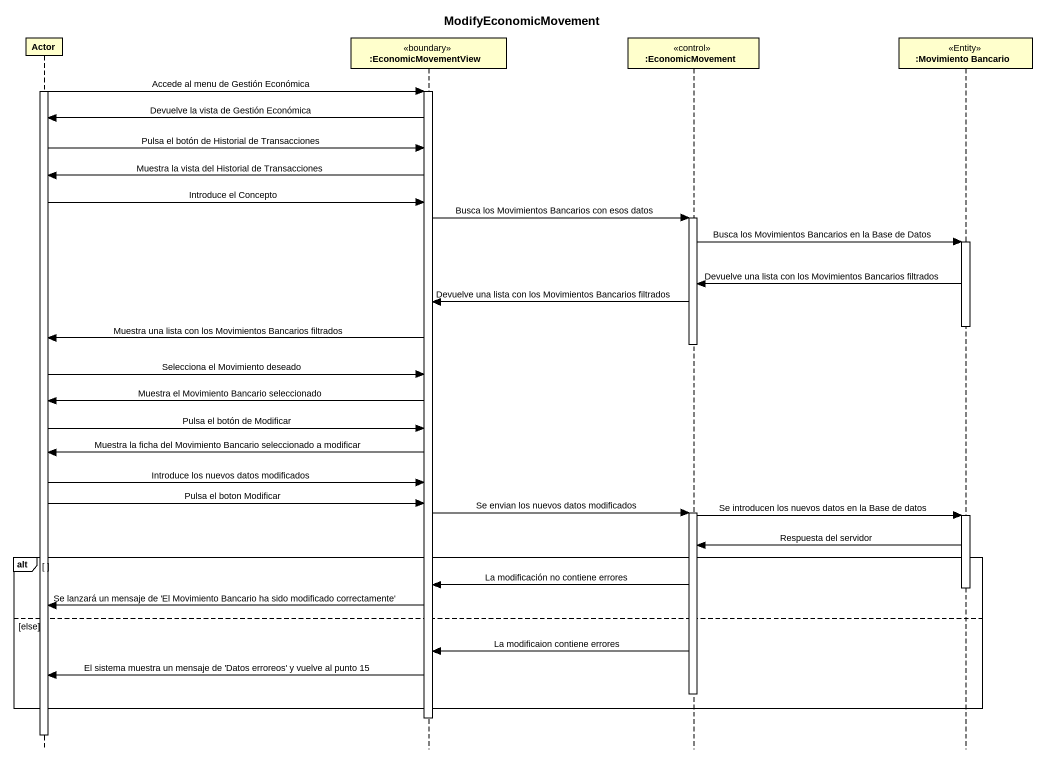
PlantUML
@startuml
title ModifyEconomicMovement
hide footbox
participant "Actor" as Actor_
participant ":EconomicMovementView" as EconomicMovementView <<boundary>>
participant ":EconomicMovement" as EconomicMovement <<control>>
participant ":Movimiento Bancario" as Movimiento_Bancario <<Entity>>

activate Actor_
Actor_ -> EconomicMovementView : Accede al menu de Gestión Económica
activate EconomicMovementView
EconomicMovementView -> Actor_ : Devuelve la vista de Gestión Económica
Actor_ -> EconomicMovementView : Pulsa el botón de Historial de Transacciones
EconomicMovementView -> Actor_ : Muestra la vista del Historial de Transacciones
Actor_ -> EconomicMovementView : Introduce el Concepto
EconomicMovementView -> EconomicMovement : Busca los Movimientos Bancarios con esos datos
activate EconomicMovement
EconomicMovement -> Movimiento_Bancario : Busca los Movimientos Bancarios en la Base de Datos
activate Movimiento_Bancario
Movimiento_Bancario -> EconomicMovement : Devuelve una lista con los Movimientos Bancarios filtrados
EconomicMovement -> EconomicMovementView : Devuelve una lista con los Movimientos Bancarios filtrados
deactivate Movimiento_Bancario
EconomicMovementView -> Actor_ : Muestra una lista con los Movimientos Bancarios filtrados
deactivate EconomicMovement
Actor_ -> EconomicMovementView : Selecciona el Movimiento deseado
EconomicMovementView -> Actor_ : Muestra el Movimiento Bancario seleccionado
Actor_ -> EconomicMovementView : Pulsa el botón de Modificar
EconomicMovementView -> Actor_ : Muestra la ficha del Movimiento Bancario seleccionado a modificar
Actor_ -> EconomicMovementView : Introduce los nuevos datos modificados
Actor_ -> EconomicMovementView : Pulsa el boton Modificar
EconomicMovementView -> EconomicMovement : Se envian los nuevos datos modificados
activate EconomicMovement
EconomicMovement -> Movimiento_Bancario : Se introducen los nuevos datos en la Base de datos
activate Movimiento_Bancario
Movimiento_Bancario -> EconomicMovement : Respuesta del servidor
alt
  EconomicMovement -> EconomicMovementView : La modificación no contiene errores
  deactivate Movimiento_Bancario
  EconomicMovementView -> Actor_ : Se lanzará un mensaje de 'El Movimiento Bancario ha sido modificado correctamente'
else else
  EconomicMovement -> EconomicMovementView : La modificaion contiene errores
  EconomicMovementView -> Actor_ : El sistema muestra un mensaje de 'Datos erroreos' y vuelve al punto 15
  deactivate EconomicMovement
end
deactivate EconomicMovementView
deactivate Actor_
@enduml
